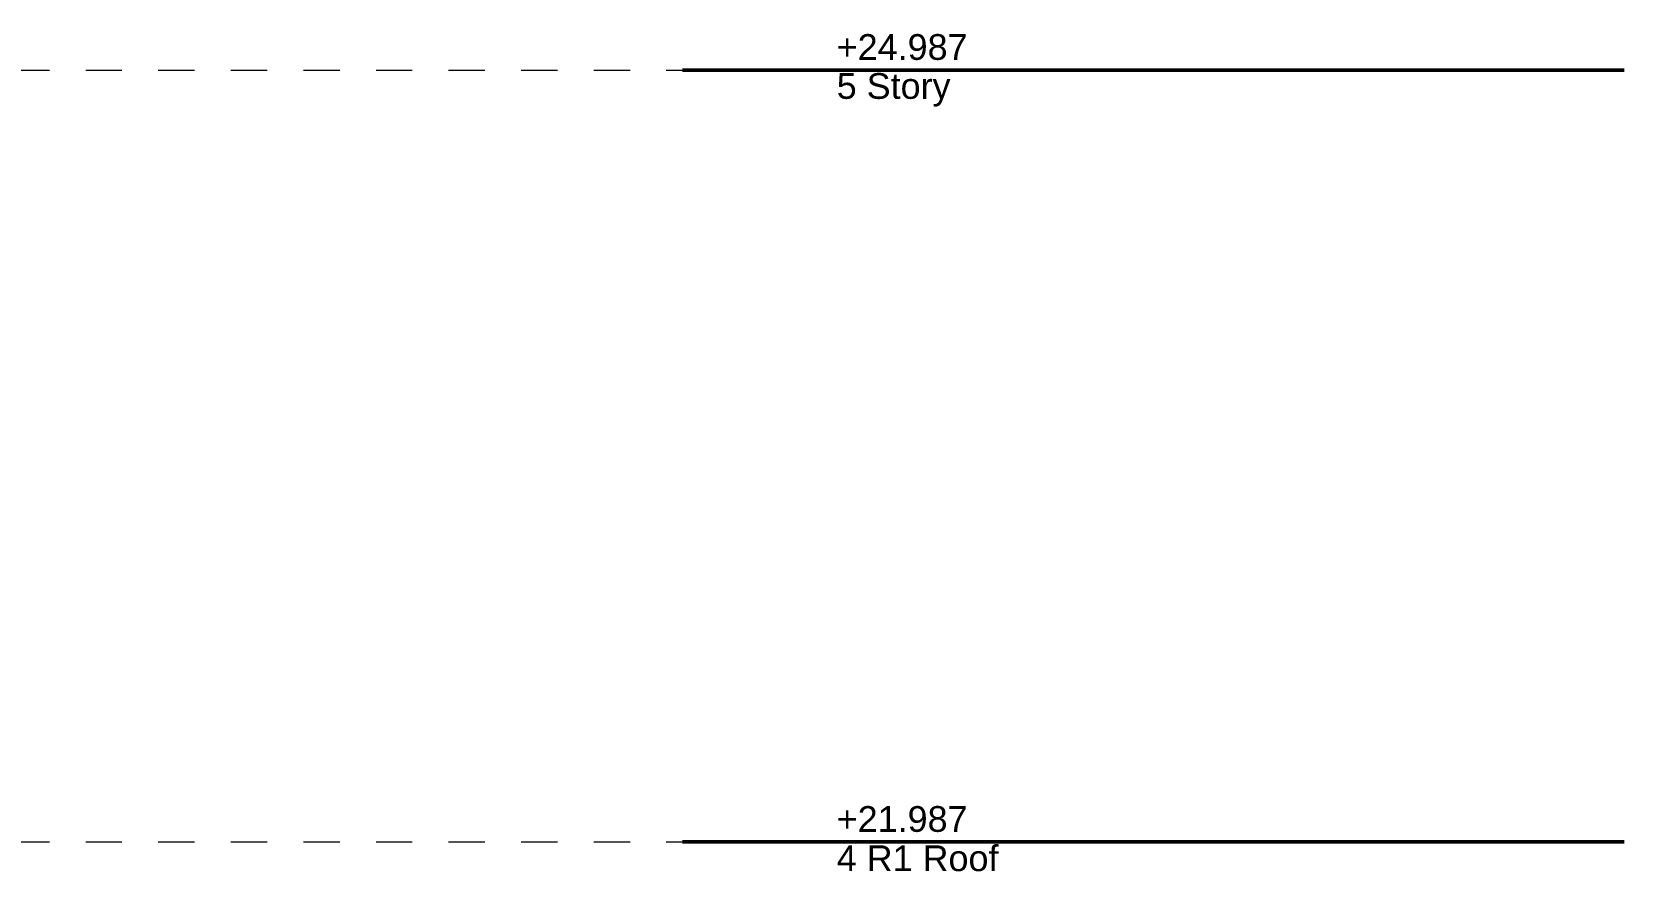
# Model space of a CAD drawing. Header units: millimetres. Extents: x -48147 to 1417267, y -496296 to 18123.
# Drawn here: x 1411075 to 1417267, y -475221 to -471925 of the extents above; entities that cross this region are included whole.
import ezdxf

# ---------------------------------------------------------------- set-up
doc = ezdxf.new("R2010")
doc.units = ezdxf.units.MM
doc.header["$MEASUREMENT"] = 0
doc.linetypes.add('Dashed', pattern=[2822.222233, 1411.111116, -1411.111116])
doc.linetypes.add('Wipeout_Contour', pattern=[1000, 0, -1000])
doc.layers.add('0_Pen_No__105', color=7, linetype='Continuous', lineweight=15, true_color=0xa6a6a6)
doc.layers.add('0_Pen_No__25', color=7, linetype='Continuous', lineweight=50, true_color=0x2a2a2a)
doc.layers.add('0_Pen_No__6', color=7, linetype='Continuous', lineweight=35)
doc.styles.add('GENERATED_STYLE_2', font='')
doc.styles.get('GENERATED_STYLE_2').set_extended_font_data('Swis721 BT')

# ---------------------------------------------------------------- blocks, each defined once
blk = doc.blocks.new('S-25 Building Section_STORY_MARKER', base_point=(1376122.5, -491272.8))
at = {"layer": '0_Pen_No__105', "linetype": 'Dashed', "ltscale": 0.1}
for p, q in [((1357662.3, -472072.8), (1413604.9, -472072.8)), ((1357662.3, -475072.8), (1413604.9, -475072.8))]:
    blk.add_line(p, q, dxfattribs=at)
at = {"layer": '0_Pen_No__25', "linetype": 'Continuous'}
for p, q in [((1413604.9, -472072.8), (1413704.9, -472072.8)), ((1413604.9, -475072.8), (1413704.9, -475072.8))]:
    blk.add_line(p, q, dxfattribs=at)
at = {"color": 254, "linetype": 'Wipeout_Contour', "lineweight": 0, "ltscale": 5968711.659487521}
blk.add_wipeout([(1417266.9, -471924.6), (1413804.9, -471924.6), (1413804.9, -472221.1), (1417266.9, -472221.1)], dxfattribs=at)
at = {"color": 254, "linetype": 'Wipeout_Contour', "lineweight": 0, "ltscale": 5972518.892363624}
blk.add_wipeout([(1417266.9, -474924.6), (1413804.9, -474924.6), (1413804.9, -475221.1), (1417266.9, -475221.1)], dxfattribs=at)
at = {"layer": '0_Pen_No__25', "linetype": 'Continuous'}
for p, q in [((1413704.9, -472072.8), (1413804.9, -472072.8)), ((1414004.9, -472072.8), (1413804.9, -472072.8)), ((1414004.9, -472072.8), (1414204.9, -472072.8)), ((1417266.9, -472072.8), (1414204.9, -472072.8)), ((1413704.9, -475072.8), (1413804.9, -475072.8)), ((1414004.9, -475072.8), (1413804.9, -475072.8)), ((1414004.9, -475072.8), (1414204.9, -475072.8)), ((1417266.9, -475072.8), (1414204.9, -475072.8))]:
    blk.add_line(p, q, dxfattribs=at)
at = {"layer": '0_Pen_No__6', "char_height": 100, "attachment_point": 1, "style": 'GENERATED_STYLE_2'}
for s, insert in [('\\A1;{\\fSwis721 BT|b0|i0|c0|p34;+24.987}', (1414204.9, -471933.4)), ('\\A1;{\\fSwis721 BT|b0|i0|c0|p34;5 Story}', (1414204.9, -472084.9)), ('\\A1;{\\fSwis721 BT|b0|i0|c0|p34;+21.987}', (1414204.9, -474933.4)), ('\\A1;{\\fSwis721 BT|b0|i0|c0|p34;4 R1 Roof}', (1414204.9, -475086))]:
    blk.add_mtext(s, dxfattribs=dict(at, insert=insert))

msp = doc.modelspace()

# ---------------------------------------------------------------- block references
at = {"linetype": 'Continuous', "lineweight": 0}
msp.add_blockref('S-25 Building Section_STORY_MARKER', (1376122.5, -491272.8), dxfattribs=at)

doc.saveas('drawing.dxf')
